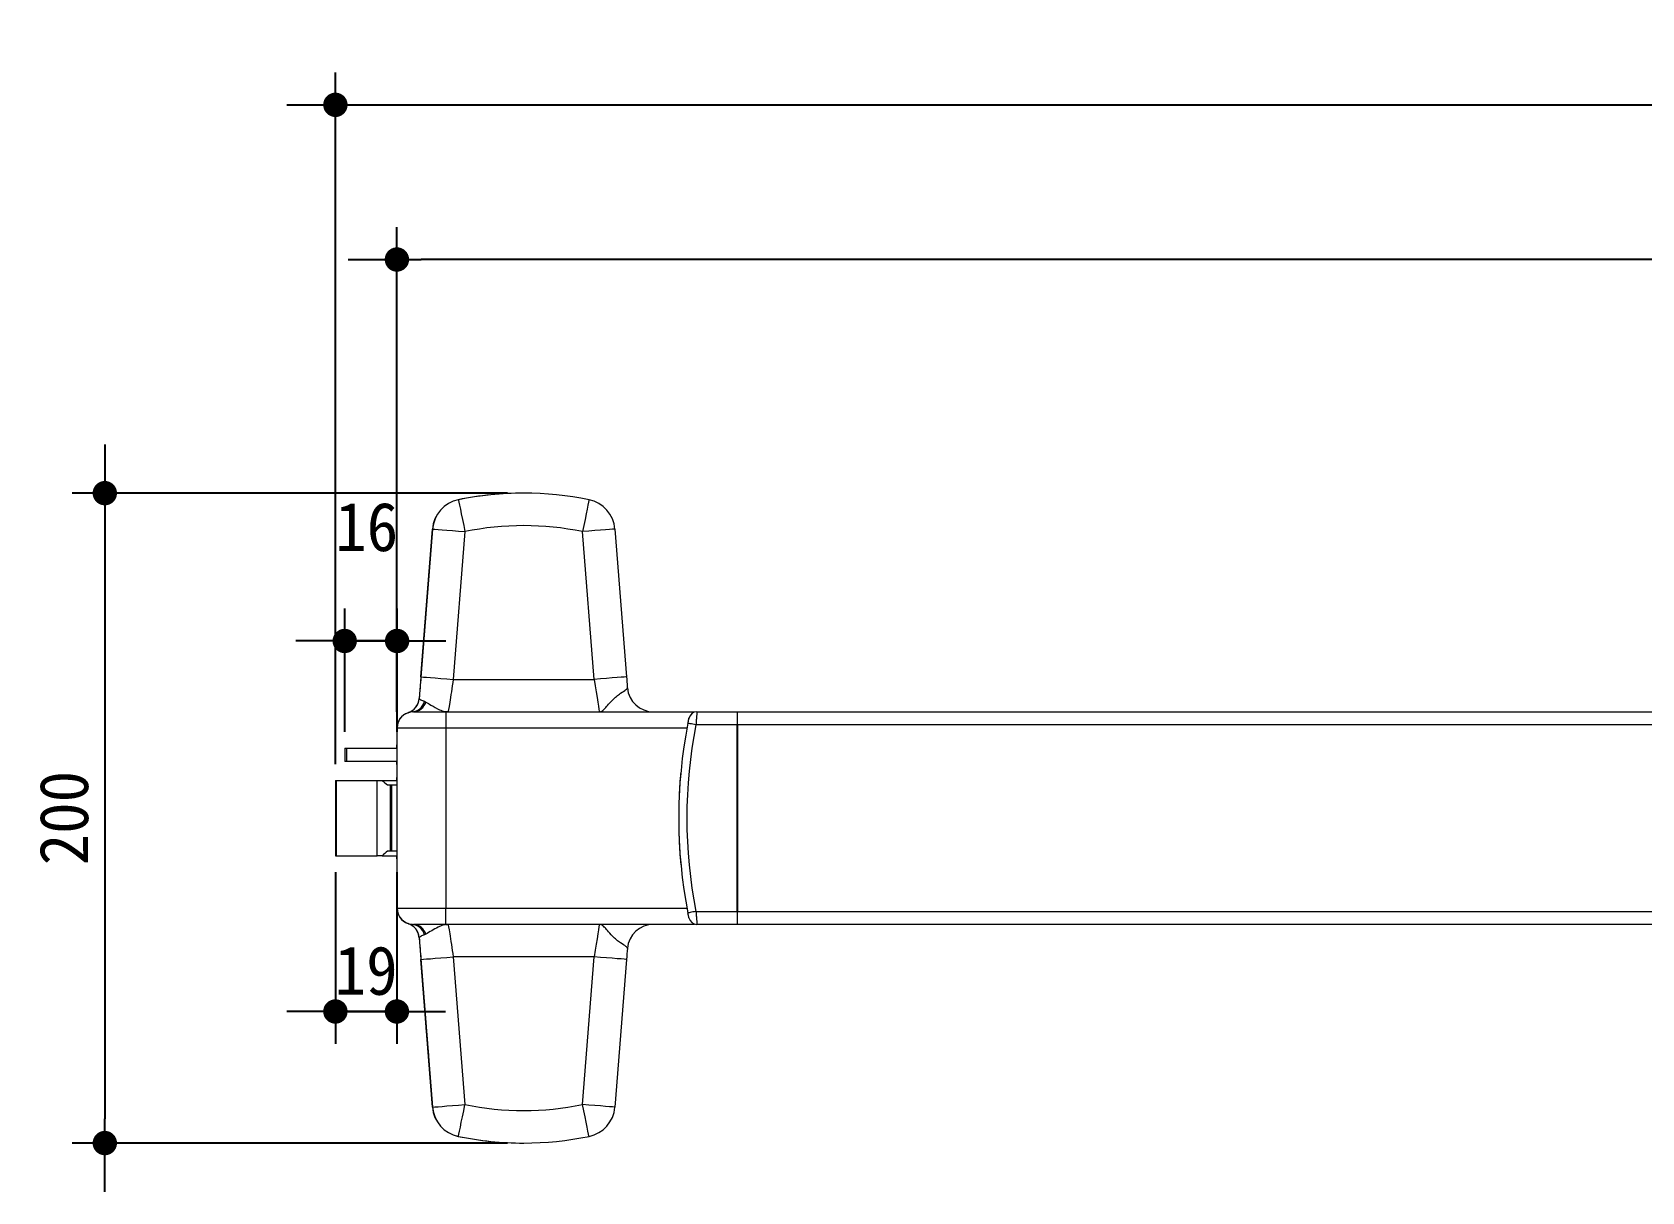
# Model space of a CAD drawing. Header units: millimetres. Extents: x 93288 to 97088, y 35747 to 38508.
# Drawn here: x 95314.1 to 95809.5, y 36933.3 to 37290.1 of the extents above; entities that cross this region are included whole.
import ezdxf

# ---------------------------------------------------------------- set-up
doc = ezdxf.new("R2010")
doc.units = ezdxf.units.MM
doc.layers.add('A-DIMS', color=7, linetype='Continuous')
doc.styles.add('HY울릉도L', font='')
doc.styles.add('돋움체', font='')
doc.styles.get('HY울릉도L').set_extended_font_data('HYwulM')
doc.styles.get('돋움체').set_extended_font_data('DotumChe')
doc.dimstyles.new('CDIM', dxfattribs={"dimtxt": 3, "dimasz": 1.5, "dimexe": 2, "dimexo": 1, "dimgap": 1, "dimtad": 1, "dimdec": 0, "dimrnd": 0.5, "dimzin": 0, "dimdsep": 32, "dimlunit": 6, "dimtxsty": 'HY울릉도L', "dimblk1": '_CIDOT', "dimblk2": '_CIDOT', "dimsah": 1, "dimcen": 5.5, "dimclrd": 2, "dimclre": 2, "dimclrt": 7, "dimadec": 0, "dimazin": 0, "dimtfac": 1, "dimtdec": 0, "dimtix": 1, "dimtmove": 2, "dimatfit": 1, "dimldrblk": '_CIDOT', "dimfxl": 1, "dimtolj": 1, "dimtzin": 0, "dimlwd": -1, "dimarcsym": 0})

# ---------------------------------------------------------------- blocks, each defined once
blk = doc.blocks.new('_CIDOT')
at = {"color": 0, "linetype": 'ByBlock'}
blk.add_line((2, 0), (-1, 0), dxfattribs=at)
at = {"color": 0, "linetype": 'ByBlock', "const_width": 0.5}
blk.add_lwpolyline([(-0.25, 0, 1), (0.25, 0, 1)], format="xyb", close=True, dxfattribs=at)
blk = doc.blocks.new('*D61')
at = {"layer": 'A-DIMS', "lineweight": -2, "transparency": 16777216}
for p, q in [((95426.35, 37080.97), (95426.35, 37230.17)), ((96256.99, 37083.17), (96256.99, 37230.17))]:
    blk.add_line(p, q, dxfattribs=at)
at = {"layer": 'A-DIMS', "transparency": 16777216}
blk.add_line((96249.49, 37220.17), (95433.85, 37220.17), dxfattribs=at)
at = {"layer": 'A-DIMS', "transparency": 16777216, "xscale": 7.5, "yscale": 7.5, "zscale": 7.5, "rotation": 180}
blk.add_blockref('_CIDOT', (95426.35, 37220.17), dxfattribs=at)
at = {"layer": 'A-DIMS', "transparency": 16777216, "xscale": 7.5, "yscale": 7.5, "zscale": 7.5}
blk.add_blockref('_CIDOT', (96256.99, 37220.17), dxfattribs=at)
at = {"layer": 'A-DIMS', "color": 3, "transparency": 16777216, "insert": (95841.67, 37232.68), "char_height": 15, "attachment_point": 5, "style": '돋움체'}
blk.add_mtext('\\A1;831', dxfattribs=at)
blk = doc.blocks.new('*D62')
at = {"layer": 'A-DIMS', "lineweight": -2, "transparency": 16777216}
for p, q in [((95407.42, 37031.67), (95407.42, 36978.75)), ((95426.35, 37031.67), (95426.35, 36978.75))]:
    blk.add_line(p, q, dxfattribs=at)
at = {"layer": 'A-DIMS', "transparency": 16777216}
for p, q in [((95399.92, 36988.75), (95392.42, 36988.75)), ((95426.35, 36988.75), (95407.42, 36988.75)), ((95433.85, 36988.75), (95441.35, 36988.75))]:
    blk.add_line(p, q, dxfattribs=at)
at = {"layer": 'A-DIMS', "transparency": 16777216, "xscale": 7.5, "yscale": 7.5, "zscale": 7.5}
blk.add_blockref('_CIDOT', (95407.42, 36988.75), dxfattribs=at)
at = {"layer": 'A-DIMS', "transparency": 16777216, "xscale": 7.5, "yscale": 7.5, "zscale": 7.5, "rotation": 180}
blk.add_blockref('_CIDOT', (95426.35, 36988.75), dxfattribs=at)
at = {"layer": 'A-DIMS', "color": 3, "transparency": 16777216, "insert": (95416.88, 37001.26), "char_height": 15, "attachment_point": 5, "style": '돋움체'}
blk.add_mtext('\\A1;19', dxfattribs=at)
blk = doc.blocks.new('*D63')
at = {"layer": 'A-DIMS', "lineweight": -2, "transparency": 16777216}
for p, q in [((95410.29, 37074.77), (95410.29, 37112.78)), ((95426.41, 37074.77), (95426.41, 37112.78))]:
    blk.add_line(p, q, dxfattribs=at)
at = {"layer": 'A-DIMS', "transparency": 16777216}
for p, q in [((95402.79, 37102.78), (95395.29, 37102.78)), ((95426.41, 37102.78), (95410.29, 37102.78)), ((95433.91, 37102.78), (95441.41, 37102.78))]:
    blk.add_line(p, q, dxfattribs=at)
at = {"layer": 'A-DIMS', "transparency": 16777216, "xscale": 7.5, "yscale": 7.5, "zscale": 7.5}
blk.add_blockref('_CIDOT', (95410.29, 37102.78), dxfattribs=at)
at = {"layer": 'A-DIMS', "transparency": 16777216, "xscale": 7.5, "yscale": 7.5, "zscale": 7.5, "rotation": 180}
blk.add_blockref('_CIDOT', (95426.41, 37102.78), dxfattribs=at)
at = {"layer": 'A-DIMS', "color": 3, "transparency": 16777216, "insert": (95417.05, 37137.81), "char_height": 15, "attachment_point": 5, "style": '돋움체'}
blk.add_mtext('\\A1;16', dxfattribs=at)
blk = doc.blocks.new('*D67')
at = {"layer": 'A-DIMS', "lineweight": -2, "transparency": 16777216}
for p, q in [((95460.35, 37148.27), (95326.45, 37148.27)), ((95460.35, 36948.26), (95326.45, 36948.26))]:
    blk.add_line(p, q, dxfattribs=at)
at = {"layer": 'A-DIMS', "transparency": 16777216}
blk.add_line((95336.45, 37140.77), (95336.45, 36955.76), dxfattribs=at)
at = {"layer": 'A-DIMS', "transparency": 16777216, "xscale": 7.5, "yscale": 7.5, "zscale": 7.5}
for p, rotation in [((95336.45, 37148.27), 90), ((95336.45, 36948.26), 270)]:
    blk.add_blockref('_CIDOT', p, dxfattribs=dict(at, rotation=rotation))
at = {"layer": 'A-DIMS', "color": 3, "transparency": 16777216, "insert": (95323.94, 37048.27), "char_height": 15, "attachment_point": 5, "rotation": 90, "style": '돋움체'}
blk.add_mtext('\\A1;200', dxfattribs=at)
blk = doc.blocks.new('*D69')
at = {"layer": 'A-DIMS', "lineweight": -2, "transparency": 16777216}
for p, q in [((95407.42, 37064.87), (95407.42, 37277.77)), ((96256.99, 37083.17), (96256.99, 37277.77))]:
    blk.add_line(p, q, dxfattribs=at)
at = {"layer": 'A-DIMS', "transparency": 16777216}
blk.add_line((95414.92, 37267.77), (96249.49, 37267.77), dxfattribs=at)
at = {"layer": 'A-DIMS', "transparency": 16777216, "xscale": 7.5, "yscale": 7.5, "zscale": 7.5, "rotation": 180}
blk.add_blockref('_CIDOT', (95407.42, 37267.77), dxfattribs=at)
at = {"layer": 'A-DIMS', "transparency": 16777216, "xscale": 7.5, "yscale": 7.5, "zscale": 7.5}
blk.add_blockref('_CIDOT', (96256.99, 37267.77), dxfattribs=at)
at = {"layer": 'A-DIMS', "color": 3, "transparency": 16777216, "insert": (95832.2, 37280.28), "char_height": 15, "attachment_point": 5, "style": '돋움체'}
blk.add_mtext('\\A1;850', dxfattribs=at)

msp = doc.modelspace()

# ---------------------------------------------------------------- linework, layer by layer
at = {"color": 7, "linetype": 'Continuous', "lineweight": 15}
for p, q in [((95445.24, 37146.23), (95445.27, 37146.23)), ((95465.38, 37148.27), (95465.35, 37148.27)), ((95437.28, 37137.22), (95433.17, 37085.06)), ((95433.73, 37091.75), (95437.31, 37137.22)), ((95437.31, 37137.22), (95437.28, 37137.22)), ((95447.29, 37136.43), (95443.71, 37090.97)), ((95487.07, 37090.97), (95483.49, 37136.43)), ((95493.45, 37137.22), (95497.03, 37091.75)), ((95443.71, 37090.97), (95487.07, 37090.97)), ((95433.17, 37085.06), (95433.2, 37085.06)), ((95434.84, 37084.21), (95435.24, 37083.99)), ((95429.8, 37080.71), (95429.77, 37080.71)), ((95431.44, 37080.97), (95431.1, 37080.96)), ((95431.44, 37080.97), (95442.1, 37080.97)), ((95442.14, 37080.97), (95488.66, 37080.97)), ((95488.66, 37080.97), (95517.98, 37080.97)), ((95516.22, 37078.88), (95516.21, 37078.85)), ((95531.06, 37076.97), (95518.38, 37076.97)), ((95518.69, 37080.97), (95531.06, 37080.97)), ((95531.03, 37079.02), (95531.16, 37079.02)), ((95531.06, 37080.97), (95531.06, 37076.97)), ((95531.06, 37079.83), (95531.16, 37079.75)), ((95531.16, 37078.77), (95531.06, 37078.77)), ((95531.06, 37019.57), (95531.06, 37076.97)), ((95531.16, 37076.97), (95531.16, 37080.97)), ((95531.16, 37080.97), (96051.18, 37080.97)), ((96051.18, 37076.97), (95531.16, 37076.97)), ((95531.16, 37076.97), (95531.16, 37019.57)), ((95426.39, 37075.97), (95426.35, 37075.97)), ((95426.35, 37075.97), (95426.35, 37069.77)), ((95426.39, 37070.77), (95426.39, 37075.97)), ((95441.41, 37075.97), (95426.39, 37075.97)), ((95441.41, 37075.97), (95441.41, 37020.57)), ((95531.06, 37072.77), (95531.16, 37072.77)), ((95531.16, 37071.67), (95531.06, 37071.67)), ((95410.29, 37069.77), (95410.29, 37065.67)), ((95410.29, 37069.77), (95410.87, 37069.77)), ((95410.87, 37069.77), (95410.87, 37065.67)), ((95410.87, 37069.77), (95426.41, 37069.77)), ((95426.36, 37069.77), (95426.36, 37070.77)), ((95426.36, 37070.77), (95426.39, 37070.77)), ((95426.41, 37070.77), (95426.39, 37070.77)), ((95426.41, 37064.77), (95426.41, 37070.77)), ((95410.87, 37065.67), (95410.29, 37065.67)), ((95426.41, 37065.67), (95410.87, 37065.67)), ((95426.35, 37065.67), (95426.35, 37059.87)), ((95426.36, 37064.77), (95426.36, 37065.67)), ((95426.39, 37064.77), (95426.36, 37064.77)), ((95426.39, 37060.77), (95426.39, 37064.77)), ((95426.39, 37064.77), (95426.41, 37064.77)), ((95531.16, 37061.27), (95531.06, 37061.27)), ((95407.42, 37059.87), (95407.42, 37036.67)), ((95407.42, 37059.87), (95407.7, 37059.87)), ((95407.7, 37059.87), (95407.7, 37036.67)), ((95407.7, 37059.87), (95420.28, 37059.87)), ((95420.28, 37036.67), (95420.28, 37059.87)), ((95420.28, 37059.87), (95421.79, 37059.87)), ((95421.79, 37059.87), (95426.41, 37059.87)), ((95423.43, 37058.47), (95424.3, 37058.47)), ((95424.3, 37058.47), (95424.3, 37038.07)), ((95424.3, 37058.47), (95424.75, 37058.47)), ((95424.75, 37038.07), (95424.75, 37058.47)), ((95424.75, 37058.47), (95426.35, 37058.47)), ((95426.35, 37059.87), (95426.35, 37060.77)), ((95426.35, 37060.77), (95426.39, 37060.77)), ((95426.41, 37060.77), (95426.39, 37060.77)), ((95426.41, 37035.77), (95426.41, 37060.77)), ((95531.06, 37060.77), (95531.16, 37060.77)), ((95531.06, 37058.27), (95531.16, 37058.27)), ((95407.42, 37036.67), (95407.7, 37036.67)), ((95407.7, 37036.67), (95420.28, 37036.67)), ((95421.79, 37036.67), (95420.28, 37036.67)), ((95421.79, 37036.67), (95426.41, 37036.67)), ((95424.3, 37038.07), (95423.43, 37038.07)), ((95424.75, 37038.07), (95424.3, 37038.07)), ((95426.35, 37038.07), (95424.75, 37038.07)), ((95426.35, 37035.77), (95426.35, 37036.67)), ((95426.35, 37036.67), (95426.35, 37020.57)), ((95531.06, 37038.27), (95531.16, 37038.27)), ((95531.16, 37036.77), (95531.06, 37036.77)), ((95426.39, 37035.77), (95426.35, 37035.77)), ((95426.39, 37020.57), (95426.39, 37035.77)), ((95426.39, 37035.77), (95426.41, 37035.77)), ((95531.16, 37035.27), (95531.06, 37035.27)), ((95531.16, 37024.87), (95531.06, 37024.87)), ((95531.16, 37023.77), (95531.06, 37023.77)), ((95426.35, 37020.57), (95426.39, 37020.57)), ((95426.39, 37020.57), (95441.41, 37020.57)), ((95516.21, 37017.68), (95516.22, 37017.66)), ((95518.38, 37019.57), (95531.06, 37019.57)), ((95531.16, 37017.52), (95531.03, 37017.52)), ((95531.06, 37019.57), (95531.06, 37015.57)), ((95531.06, 37017.77), (95531.16, 37017.77)), ((95531.06, 37016.7), (95531.16, 37016.78)), ((95531.16, 37019.57), (96051.18, 37019.57)), ((95531.16, 37015.57), (95531.16, 37019.57)), ((95429.77, 37015.82), (95429.8, 37015.82)), ((95431.1, 37015.57), (95431.44, 37015.57)), ((95442.1, 37015.57), (95431.44, 37015.57)), ((95435.24, 37012.55), (95434.84, 37012.33)), ((95488.66, 37015.57), (95442.14, 37015.57)), ((95517.98, 37015.57), (95488.66, 37015.57)), ((95531.06, 37015.57), (95518.69, 37015.57)), ((96051.18, 37015.57), (95531.16, 37015.57)), ((95433.2, 37011.47), (95433.17, 37011.47)), ((95433.17, 37011.47), (95437.28, 36959.32)), ((95437.31, 36959.32), (95433.73, 37004.78)), ((95487.07, 37005.57), (95443.71, 37005.57)), ((95443.71, 37005.57), (95447.29, 36960.1)), ((95483.49, 36960.1), (95487.07, 37005.57)), ((95497.03, 37004.78), (95493.45, 36959.32)), ((95437.28, 36959.32), (95437.31, 36959.32)), ((95445.27, 36950.31), (95445.24, 36950.31)), ((95465.35, 36948.26), (95465.38, 36948.26))]:
    msp.add_line(p, q, dxfattribs=at)
at = {"color": 8, "linetype": 'Continuous', "lineweight": 15}
for p, q in [((95515.64, 37075.97), (95441.41, 37075.97)), ((95441.41, 37020.57), (95515.64, 37020.57)), ((95435.33, 36984.25), (95435.33, 36984.26))]:
    msp.add_line(p, q, dxfattribs=at)
at = {"color": 7, "linetype": 'Continuous', "lineweight": 15, "flags": 128}
for points in [[(95445.27, 37146.23), (95445.31, 37146.04), (95445.43, 37145.48), (95445.61, 37144.58), (95445.87, 37143.36), (95446.17, 37141.87), (95446.52, 37140.18), (95446.9, 37138.34), (95447.29, 37136.43)], [(95485.49, 37146.23), (95485.45, 37146.04), (95485.34, 37145.48), (95485.16, 37144.58), (95484.91, 37143.36), (95484.6, 37141.87), (95484.26, 37140.18), (95483.88, 37138.34), (95483.49, 37136.43)], [(95437.31, 37137.22), (95437.5, 37137.2), (95438.07, 37137.16), (95439, 37137.08), (95440.24, 37136.99), (95441.75, 37136.87), (95443.48, 37136.73), (95445.35, 37136.58), (95447.29, 37136.43)], [(95493.45, 37137.22), (95493.26, 37137.2), (95492.69, 37137.16), (95491.77, 37137.08), (95490.53, 37136.99), (95489.03, 37136.87), (95487.3, 37136.73), (95485.43, 37136.58), (95483.49, 37136.43)], [(95433.73, 37091.75), (95433.92, 37091.74), (95434.49, 37091.69), (95435.41, 37091.62), (95436.66, 37091.52), (95438.17, 37091.4), (95439.89, 37091.27), (95441.76, 37091.12), (95443.71, 37090.97)], [(95497.03, 37091.75), (95496.84, 37091.74), (95496.28, 37091.69), (95495.36, 37091.62), (95494.12, 37091.52), (95492.61, 37091.4), (95490.89, 37091.27), (95489.02, 37091.12), (95487.07, 37090.97)], [(95441.4, 37080.96), (95441.4, 37080.84), (95441.4, 37080.53), (95441.4, 37080.06), (95441.4, 37079.44), (95441.4, 37078.69), (95441.41, 37077.84), (95441.41, 37076.92), (95441.41, 37075.97)], [(95518.38, 37076.97), (95517.9, 37077.06), (95517.44, 37077.15), (95517.02, 37077.24), (95516.65, 37077.31), (95516.34, 37077.37), (95516.12, 37077.42), (95515.98, 37077.44), (95515.93, 37077.45)], [(95441.4, 37015.57), (95441.4, 37015.69), (95441.4, 37016), (95441.4, 37016.47), (95441.4, 37017.09), (95441.4, 37017.84), (95441.41, 37018.69), (95441.41, 37019.61), (95441.41, 37020.57)], [(95518.38, 37019.57), (95517.9, 37019.47), (95517.44, 37019.38), (95517.02, 37019.3), (95516.65, 37019.22), (95516.34, 37019.16), (95516.12, 37019.12), (95515.98, 37019.09), (95515.93, 37019.08)], [(95433.73, 37004.78), (95433.92, 37004.79), (95434.49, 37004.84), (95435.41, 37004.91), (95436.66, 37005.01), (95438.17, 37005.13), (95439.89, 37005.26), (95441.76, 37005.41), (95443.71, 37005.57)], [(95497.03, 37004.78), (95496.84, 37004.79), (95496.28, 37004.84), (95495.36, 37004.91), (95494.12, 37005.01), (95492.61, 37005.13), (95490.89, 37005.26), (95489.02, 37005.41), (95487.07, 37005.57)], [(95435.33, 36984.26), (95435.35, 36984.07), (95435.39, 36983.53), (95435.46, 36982.68), (95435.55, 36981.57), (95435.65, 36980.29), (95435.76, 36978.94), (95435.86, 36977.61), (95435.96, 36976.4), (95436.03, 36975.41), (95436.09, 36974.71), (95436.12, 36974.34), (95436.11, 36974.34), (95436.08, 36974.71), (95436.03, 36975.41), (95435.95, 36976.4), (95435.85, 36977.61), (95435.75, 36978.94), (95435.64, 36980.29), (95435.54, 36981.57), (95435.45, 36982.68), (95435.39, 36983.53), (95435.35, 36984.07), (95435.33, 36984.25)], [(95437.31, 36959.32), (95437.5, 36959.33), (95438.07, 36959.38), (95439, 36959.45), (95440.24, 36959.55), (95441.75, 36959.67), (95443.48, 36959.8), (95445.35, 36959.95), (95447.29, 36960.1)], [(95445.27, 36950.31), (95445.31, 36950.49), (95445.43, 36951.05), (95445.61, 36951.96), (95445.87, 36953.18), (95446.17, 36954.66), (95446.52, 36956.35), (95446.9, 36958.19), (95447.29, 36960.1)], [(95485.49, 36950.31), (95485.45, 36950.49), (95485.34, 36951.05), (95485.16, 36951.96), (95484.91, 36953.18), (95484.6, 36954.66), (95484.26, 36956.35), (95483.88, 36958.19), (95483.49, 36960.1)], [(95493.45, 36959.32), (95493.26, 36959.33), (95492.69, 36959.38), (95491.77, 36959.45), (95490.53, 36959.55), (95489.03, 36959.67), (95487.3, 36959.8), (95485.43, 36959.95), (95483.49, 36960.1)]]:
    msp.add_lwpolyline(points, dxfattribs=at)
at = {"color": 7, "linetype": 'Continuous', "lineweight": 15}
for centre, radius, start, end in [((95447.25, 37136.43), 10, 101.6008, 175.4939), ((95447.28, 37136.43), 10, 101.6007, 175.4939), ((95465.35, 37048.27), 100, 90.0001, 101.6007), ((95465.38, 37048.27), 100, 78.3993, 101.6007), ((95483.48, 37136.43), 10, 4.5061, 78.3992), ((95465.39, 37048.27), 90, 78.3992, 101.6008), ((95505.27, 37088.97), 8, 184.5061, 270), ((95428.19, 37085.45), 5, 288.4326, 355.4939), ((95428.22, 37085.45), 5, 288.4326, 355.4939), ((95430.65, 37085.25), 4.31, 275.9437, 346.0083), ((95431.2, 37085.16), 4.2, 273.2094, 343.7277), ((95431.35, 37075.97), 5, 108.4326, 180), ((95431.39, 37075.97), 5, 93.3132, 180.0001), ((95442.1, 37082.38), 1.41, 270.0441, 270.6195), ((95663.07, 37048.27), 150, 168.78, 191.22), ((95663.07, 37048.27), 147.5, 168.78, 191.22), ((95518.69, 37078.47), 2.5, 90, 168.1854), ((95431.35, 37020.57), 5, 180, 251.5674), ((95431.39, 37020.57), 5, 179.9999, 266.6868), ((95518.69, 37018.07), 2.5, 191.8146, 270), ((95428.19, 37011.08), 5, 4.5061, 71.5674), ((95430.65, 37011.28), 4.31, 13.9917, 84.0563), ((95431.2, 37011.37), 4.2, 16.2723, 86.7906), ((95428.22, 37011.08), 5, 4.5062, 49.3018), ((95442.1, 37014.16), 1.41, 89.3805, 89.9559), ((95505.27, 37007.57), 8, 90, 175.4939), ((95447.25, 36960.1), 10, 184.5061, 258.3992), ((95447.28, 36960.1), 10, 184.5061, 258.3993), ((95465.39, 37048.27), 90, 258.3992, 281.6008), ((95483.48, 36960.1), 10, 281.6008, 355.4939), ((95465.35, 37048.27), 100, 258.3993, 269.9999), ((95465.38, 37048.27), 100, 258.3993, 281.6007)]:
    msp.add_arc(centre, radius, start, end, dxfattribs=at)
at = {"color": 8, "linetype": 'Continuous', "lineweight": 15}
msp.add_arc((95428.22, 37011.08), 5, 49.3019, 71.5673, dxfattribs=at)
at = {"color": 7, "linetype": 'Continuous', "lineweight": 15}
for centre, major_axis, ratio, start_param, end_param in [((95433.75, 37091.75), (-1.58, -20), 0.001076, 4.712474, 5.053629), ((95443.72, 37090.97), (-1.58, -10), 0.001056, 4.712555, 6.283352), ((95487.08, 37090.97), (1.58, -10), 0.001056, 4.712223, 6.283019), ((95497.05, 37091.75), (1.58, -20), 0.001076, 4.712304, 4.86303), ((95424.79, 37062.74), (5.23, -5.24), 0.560316, 4.701313, 4.994605), ((95424.79, 37033.79), (-5.23, -5.24), 0.560316, 4.430173, 4.723465), ((95443.72, 37005.57), (1.58, -10), 0.001056, 3.141426, 4.712223), ((95487.08, 37005.57), (-1.58, -10), 0.001056, 3.141759, 4.712555), ((95433.75, 37004.78), (1.58, -20), 0.001076, 4.371149, 4.712304), ((95497.05, 37004.78), (-1.58, -20), 0.001076, 4.540925, 4.712474)]:
    msp.add_ellipse(centre, major_axis=major_axis, ratio=ratio, start_param=start_param, end_param=end_param, dxfattribs=at)
for points, knots in [([(95488.66, 37080.97), (95488.66, 37080.97), (95488.76, 37080.97), (95488.96, 37080.99), (95489.44, 37081.16), (95490.13, 37081.7), (95491.21, 37082.93), (95492.47, 37084.43), (95493.9, 37085.76), (95495.43, 37086.91), (95496.97, 37087.79), (95497.19, 37088.16), (95497.3, 37088.34)], [0, 0, 0, 0, 0.000963, 0.042266, 0.081598, 0.196867, 0.316139, 0.466421, 0.569842, 0.673911, 0.841998, 1, 1, 1, 1]), ([(95497.3, 37088.34), (95497.3, 37088.35), (95497.29, 37088.48), (95497.28, 37088.63), (95497.27, 37088.75)], [0, 0, 0, 0, 0.086925, 1, 1, 1, 1]), ([(95433.2, 37085.06), (95433.29, 37084.93), (95433.45, 37084.69), (95434.4, 37084.36), (95434.84, 37084.21)], [0, 0, 0, 0, 0.535096, 1, 1, 1, 1]), ([(95435.24, 37083.99), (95435.76, 37083.68), (95437.1, 37082.88), (95439.13, 37081.71), (95440.87, 37081.06), (95441.75, 37080.99), (95442.11, 37080.97)], [0, 0, 0, 0, 0.241263, 0.617392, 0.839966, 1, 1, 1, 1]), ([(95431.1, 37080.96), (95430.76, 37080.91), (95429.98, 37080.8), (95429.86, 37080.74), (95429.8, 37080.71)], [0, 0, 0, 0, 0.4406767, 1, 1, 1, 1]), ([(95441.4, 37080.96), (95441.55, 37080.97), (95441.77, 37080.97), (95442, 37080.97), (95442.09, 37080.97), (95442.11, 37080.97), (95442.12, 37080.97), (95442.12, 37080.97), (95442.12, 37080.97), (95442.12, 37080.97), (95442.12, 37080.97), (95442.12, 37080.97), (95442.12, 37080.97), (95442.11, 37080.97), (95442.11, 37080.97), (95442.1, 37080.97), (95442.1, 37080.97)], [0, 0, 0, 0, 0.615724, 0.886323, 0.95699, 0.96964, 0.973485, 0.974785, 0.975145, 0.975898, 0.976571, 0.977352, 0.978991, 0.981914, 0.990185, 1, 1, 1, 1]), ([(95442.11, 37080.97), (95441.91, 37080.97), (95441.68, 37080.97), (95441.44, 37080.96), (95441.4, 37080.96)], [0, 0, 0, 0, 0.849059, 1, 1, 1, 1]), ([(95442.14, 37080.97), (95442.14, 37080.97), (95442.13, 37080.97), (95442.12, 37080.97), (95442.11, 37080.97)], [0, 0, 0, 0, 0.612529, 1, 1, 1, 1]), ([(95515.93, 37077.45), (95515.95, 37077.58), (95516.01, 37077.87), (95516.1, 37078.3), (95516.18, 37078.67), (95516.23, 37078.93), (95516.24, 37078.96), (95516.24, 37078.98)], [0, 0, 0, 0, 0.156364, 0.372968, 0.584293, 0.792478, 1, 1, 1, 1]), ([(95518.69, 37080.97), (95518.68, 37080.92), (95518.68, 37080.84), (95518.62, 37080.17), (95518.55, 37079.19), (95518.46, 37078.06), (95518.4, 37077.29), (95518.38, 37076.97)], [0, 0, 0, 0, 0.210933, 0.421019, 0.631966, 0.846087, 1, 1, 1, 1]), ([(95513.71, 37062.1), (95513.69, 37061.9), (95513.37, 37059.02), (95513.25, 37056.11), (95513.15, 37053.41)], [0, 0, 0, 0, 0.068765, 1, 1, 1, 1]), ([(95513.15, 37043.12), (95513.26, 37040.42), (95513.38, 37037.32), (95513.73, 37034.25), (95513.78, 37033.86)], [0, 0, 0, 0, 0.873204, 1, 1, 1, 1]), ([(95516.24, 37017.55), (95516.24, 37017.56), (95516.23, 37017.58), (95516.2, 37017.75), (95516.13, 37018.09), (95516.03, 37018.56), (95515.96, 37018.91), (95515.93, 37019.08)], [0, 0, 0, 0, 0.126065, 0.338863, 0.556969, 0.778133, 1, 1, 1, 1]), ([(95518.38, 37019.57), (95518.42, 37019.11), (95518.48, 37018.19), (95518.58, 37016.98), (95518.65, 37016.08), (95518.68, 37015.62), (95518.69, 37015.58), (95518.69, 37015.57)], [0, 0, 0, 0, 0.218484, 0.437704, 0.656288, 0.871778, 1, 1, 1, 1]), ([(95429.8, 37015.82), (95429.86, 37015.79), (95429.98, 37015.73), (95430.76, 37015.62), (95431.1, 37015.57)], [0, 0, 0, 0, 0.5593233, 1, 1, 1, 1]), ([(95434.84, 37012.33), (95434.4, 37012.17), (95433.45, 37011.84), (95433.29, 37011.6), (95433.2, 37011.47)], [0, 0, 0, 0, 0.464904, 1, 1, 1, 1]), ([(95442.11, 37015.57), (95441.67, 37015.53), (95440.8, 37015.45), (95439.28, 37014.87), (95437.54, 37013.92), (95436.08, 37013.05), (95435.37, 37012.62), (95435.24, 37012.55)], [0, 0, 0, 0, 0.194195, 0.379008, 0.657453, 0.936274, 1, 1, 1, 1]), ([(95442.1, 37015.57), (95442.1, 37015.57), (95442.11, 37015.57), (95442.11, 37015.57), (95442.12, 37015.57), (95442.12, 37015.57), (95442.12, 37015.57), (95442.12, 37015.57), (95442.12, 37015.57), (95442.12, 37015.57), (95442.12, 37015.57), (95442.11, 37015.57), (95442.09, 37015.57), (95442, 37015.57), (95441.77, 37015.57), (95441.55, 37015.57), (95441.4, 37015.57)], [0, 0, 0, 0, 0.009815, 0.018086, 0.021009, 0.02268, 0.02343, 0.024252, 0.024855, 0.025898, 0.026515, 0.03036, 0.046353, 0.113676, 0.384275, 1, 1, 1, 1]), ([(95441.4, 37015.57), (95441.44, 37015.57), (95441.58, 37015.57), (95441.8, 37015.57), (95442.01, 37015.57), (95442.1, 37015.57), (95442.11, 37015.57)], [0, 0, 0, 0, 0.150693, 0.605716, 0.920753, 1, 1, 1, 1]), ([(95442.11, 37015.57), (95442.12, 37015.57), (95442.13, 37015.57), (95442.14, 37015.57), (95442.14, 37015.57)], [0, 0, 0, 0, 0.387471, 1, 1, 1, 1]), ([(95497.3, 37008.19), (95497.19, 37008.37), (95496.97, 37008.74), (95495.44, 37009.63), (95493.91, 37010.77), (95492.48, 37012.1), (95491.22, 37013.59), (95490.14, 37014.83), (95489.45, 37015.36), (95488.96, 37015.54), (95488.76, 37015.57), (95488.66, 37015.57), (95488.66, 37015.57)], [0, 0, 0, 0, 0.158002, 0.32609, 0.429356, 0.533582, 0.683864, 0.799402, 0.918402, 0.957734, 0.999037, 1, 1, 1, 1])]:
    msp.add_open_spline(points, degree=3, knots=knots, dxfattribs=at)

# ---------------------------------------------------------------- dimensions: what is measured, and where the dimension line sits
at = {"layer": 'A-DIMS'}
for base, p1, p2, picture, middle in [((96256.99, 37267.77), (95407.42, 37059.87), (96256.99, 37078.17), '*D69', (95832.2, 37280.28)), ((95426.35, 37220.17), (96256.99, 37078.17), (95426.35, 37075.97), '*D61', (95841.67, 37232.68)), ((95407.42, 36988.75), (95426.35, 37036.67), (95407.42, 37036.67), '*D62', (95416.88, 37001.26))]:
    dim = msp.add_linear_dim(base=base, p1=p1, p2=p2, dimstyle='CDIM', override={"dimscale": 5, "dimtxsty": '돋움체', "dimclrd": 256, "dimclre": 256, "dimclrt": 3}, dxfattribs=at)
    dim.commit()
    dim.dimension.update_dxf_attribs({"geometry": picture, "text_midpoint": middle})
dim = msp.add_linear_dim(base=(95336.45, 36948.26), p1=(95465.35, 37148.27), p2=(95465.35, 36948.26), angle=90, dimstyle='CDIM', override={"dimscale": 5, "dimtxsty": '돋움체', "dimclrd": 256, "dimclre": 256, "dimclrt": 3}, dxfattribs=at)
dim.commit()
dim.dimension.update_dxf_attribs({"geometry": '*D67', "text_midpoint": (95323.94, 37048.27)})
dim = msp.add_linear_dim(base=(95410.29, 37102.78), p1=(95426.41, 37069.77), p2=(95410.29, 37069.77), dimstyle='CDIM', override={"dimscale": 5, "dimtxsty": '돋움체', "dimclrd": 256, "dimclre": 256, "dimclrt": 3}, dxfattribs=at)
dim.commit()
dim.dimension.update_dxf_attribs({"geometry": '*D63', "text_midpoint": (95417.05, 37137.81), "dimtype": 160})

doc.saveas('drawing.dxf')
